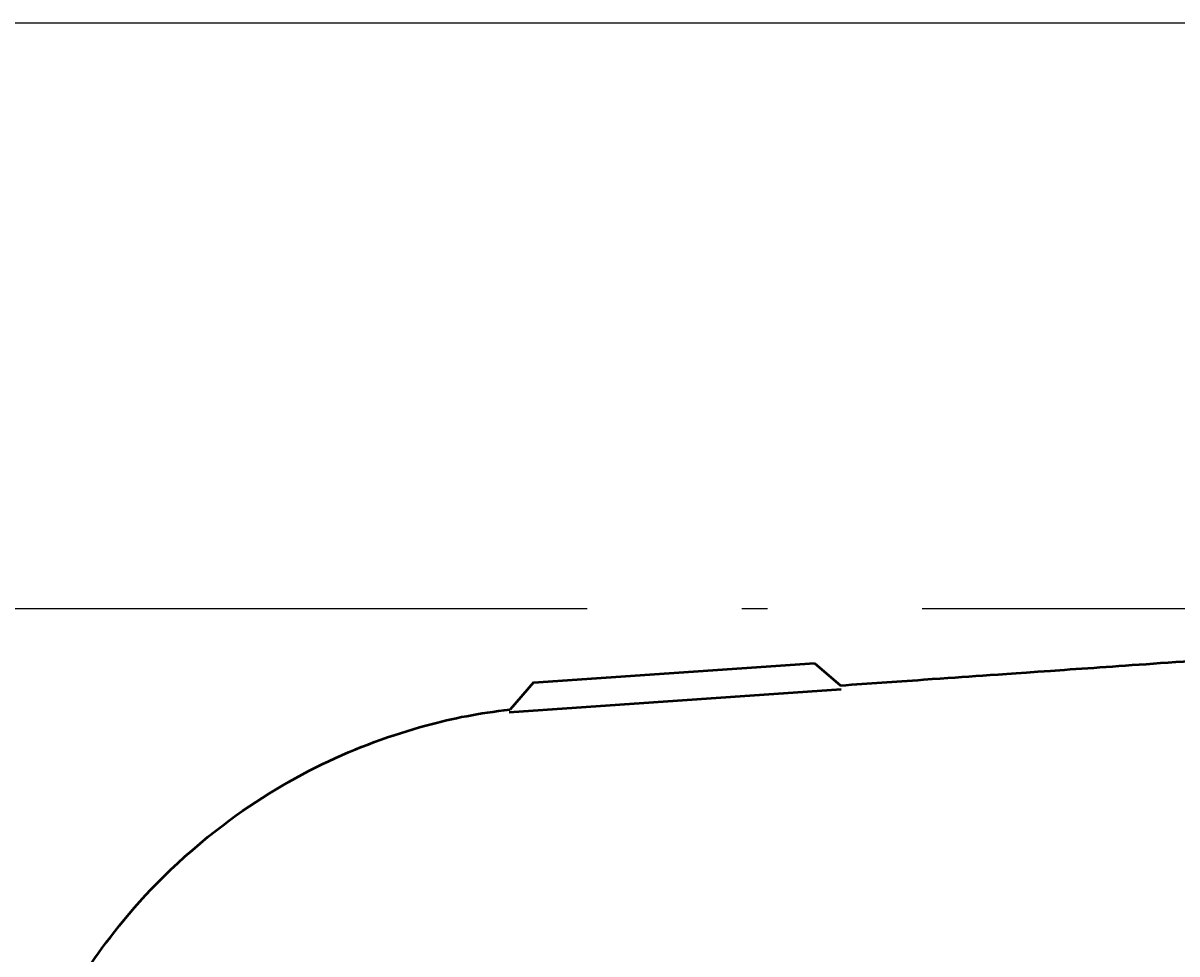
# Model space of a CAD drawing. Header units: millimetres. Extents: x 103 to 2059, y 115 to 1460.
# Drawn here: x 1261.57 to 1302.51, y 1246.4 to 1279.41 of the extents above; entities that cross this region are included whole.
import ezdxf

# ---------------------------------------------------------------- set-up
doc = ezdxf.new("R2010")
doc.units = ezdxf.units.MM
doc.header["$LTSCALE"] = 5
doc.linetypes.add('LONG_DASH_DOTTED', pattern=[0.3001, 0.2362, -0.0295, 0.0049, -0.0295])
for name, color, linetype, lineweight in [('Dimension (ISO)', 7, 'Continuous', 9), ('Sketch Geometry (ISO)', 7, 'Continuous', 9), ('Visible (ISO)', 7, 'Continuous', 35)]:
    doc.layers.add(name, color=color, linetype=linetype, lineweight=lineweight)
doc.styles.add('Note Text (ISO)', font='tahoma.ttf')
doc.dimstyles.new('Default (ISO)', dxfattribs={"dimscale": 5, "dimtxt": 3.5, "dimasz": 2.5, "dimexe": 3.175, "dimexo": 0, "dimgap": 0.762, "dimtad": 1, "dimdec": 1, "dimrnd": 1e-08, "dimzin": 4, "dimtxsty": 'Note Text (ISO)', "dimcen": 0.09, "dimdle": 10, "dimclrd": 256, "dimclre": 256, "dimclrt": 256, "dimadec": 0, "dimazin": 0, "dimtfac": 1.001486, "dimtmove": 0, "dimatfit": 3, "dimfxl": 0, "dimtolj": 1, "dimtzin": 0, "dimlwd": -1, "dimlwe": -1, "dimarcsym": 0})

# ---------------------------------------------------------------- blocks, each defined once
blk = doc.blocks.new('*D18')
at = {"layer": 'Defpoints', "color": 0}
for p in [(129.286, 1279.407), (1543.266, 1279.407), (1641.205, 312.944)]:
    blk.add_point(p, dxfattribs=at)
at = {"layer": 'Dimension (ISO)'}
for p, q in [((1543.266, 1279.407), (113.411, 1279.407)), ((129.286, 325.444), (129.286, 1266.907)), ((1641.205, 312.944), (113.411, 312.944))]:
    blk.add_line(p, q, dxfattribs=at)
for points in [[(127.202, 1266.907), (131.369, 1266.907), (129.286, 1279.407)], [(127.202, 325.444), (131.369, 325.444), (129.286, 312.944)]]:
    blk.add_solid(points, dxfattribs=at)
at = {"layer": 'Dimension (ISO)', "insert": (103.274, 780.314), "char_height": 17.5, "attachment_point": 1, "rotation": 90, "style": 'Note Text (ISO)'}
blk.add_mtext('\\A1;966,5', dxfattribs=at)

msp = doc.modelspace()

# ---------------------------------------------------------------- linework, layer by layer
at = {"layer": 'Sketch Geometry (ISO)', "color": 7, "linetype": 'LONG_DASH_DOTTED', "lineweight": 18, "ltscale": 37.193184}
msp.add_line((1393.201, 1258.63), (1225.776, 1258.63), dxfattribs=at)
at = {"layer": 'Visible (ISO)'}
for p, q in [((1279.679, 1256.018), (1289.654, 1256.714)), ((1289.654, 1256.714), (1290.567, 1255.92)), ((1279.679, 1256.018), (1278.854, 1255.069)), ((1290.594, 1255.777), (1278.818, 1254.955))]:
    msp.add_line(p, q, dxfattribs=at)
for points, knots in [([(1290.567, 1255.92), (1291.639, 1255.994), (1292.435, 1256.05), (1295.251, 1256.247), (1295.723, 1256.28), (1300.645, 1256.625), (1303.268, 1256.808), (1311.996, 1257.42), (1315.735, 1257.683), (1326.089, 1258.406), (1328.671, 1258.583), (1333.574, 1258.927)], [-5.957422, -5.957422, -5.957422, -5.957422, -5.108363, -5.108363, -3.738495, -3.738495, -2.697123, -2.697123, -1.474736, -1.474736, -0.000146, -0.000146, -0.000146, -0.000146]), ([(1263.163, 1244.745), (1263.727, 1245.698), (1265.27, 1248.317), (1270.91, 1252.719), (1273.474, 1253.848), (1276.878, 1254.773), (1277.704, 1254.933), (1278.854, 1255.064)], [-18.497127, -18.497127, -18.497127, -18.497127, -13.951302, -13.951302, -10.356415, -10.356415, -8.824733, -8.824733, -8.824733, -8.824733])]:
    msp.add_open_spline(points, degree=3, knots=knots, dxfattribs=at)

# ---------------------------------------------------------------- dimensions: what is measured, and where the dimension line sits
at = {"layer": 'Dimension (ISO)'}
dim = msp.add_linear_dim(base=(129.286, 1279.407), p1=(1641.205, 312.944), p2=(1543.266, 1279.407), angle=90, dimstyle='Default (ISO)', override={"dimgap": 0.762, "dimdec": 1, "dimtol": 0, "dimlim": 0, "dimtp": 0, "dimtm": 0, "dimtdec": 2, "dimtofl": 0, "dimatfit": 1}, dxfattribs=at)
dim.commit()
dim.dimension.update_dxf_attribs({"geometry": '*D18', "text_midpoint": (129.286, 809.214), "dimtype": 160})

doc.saveas('drawing.dxf')
